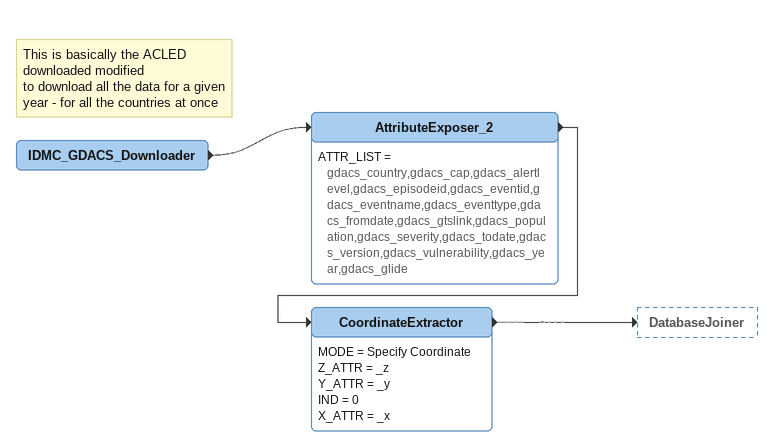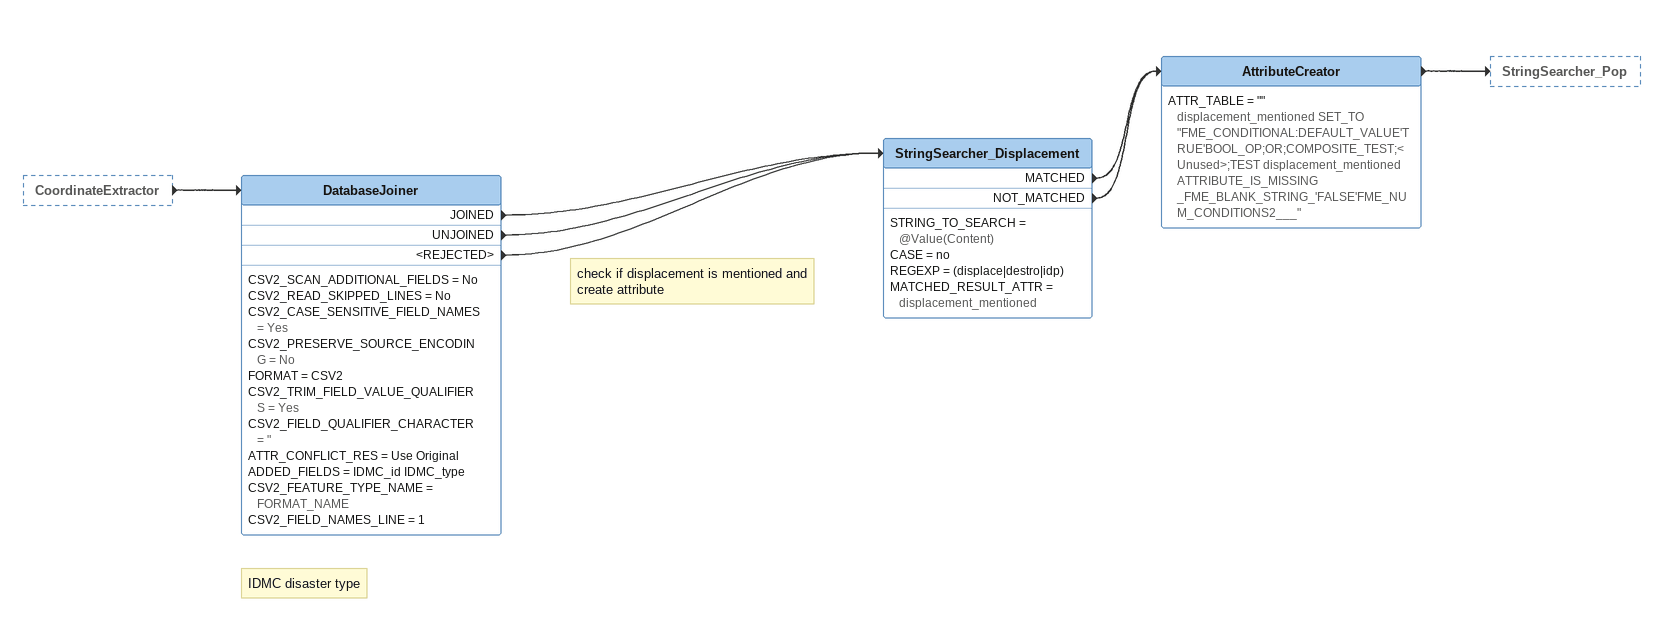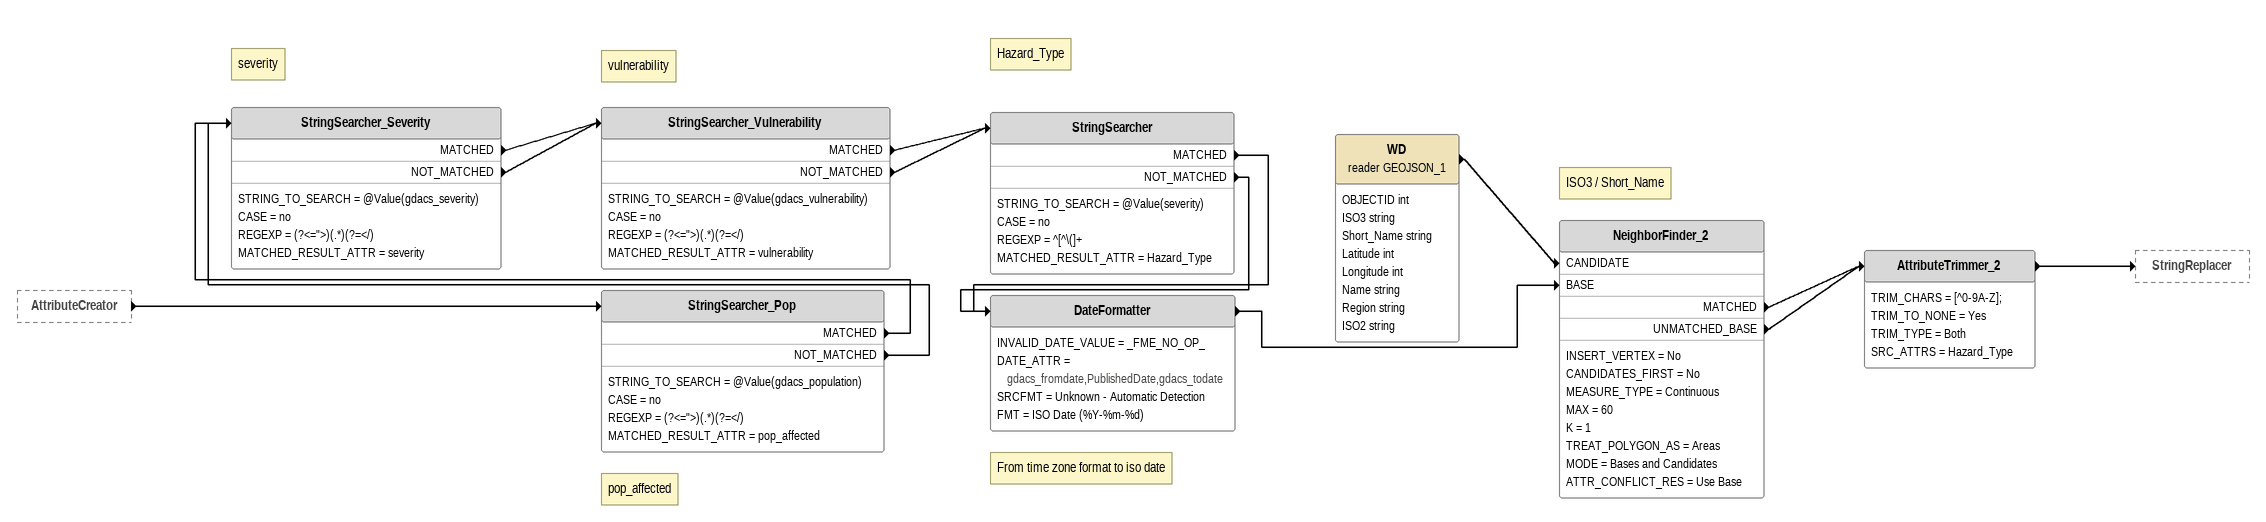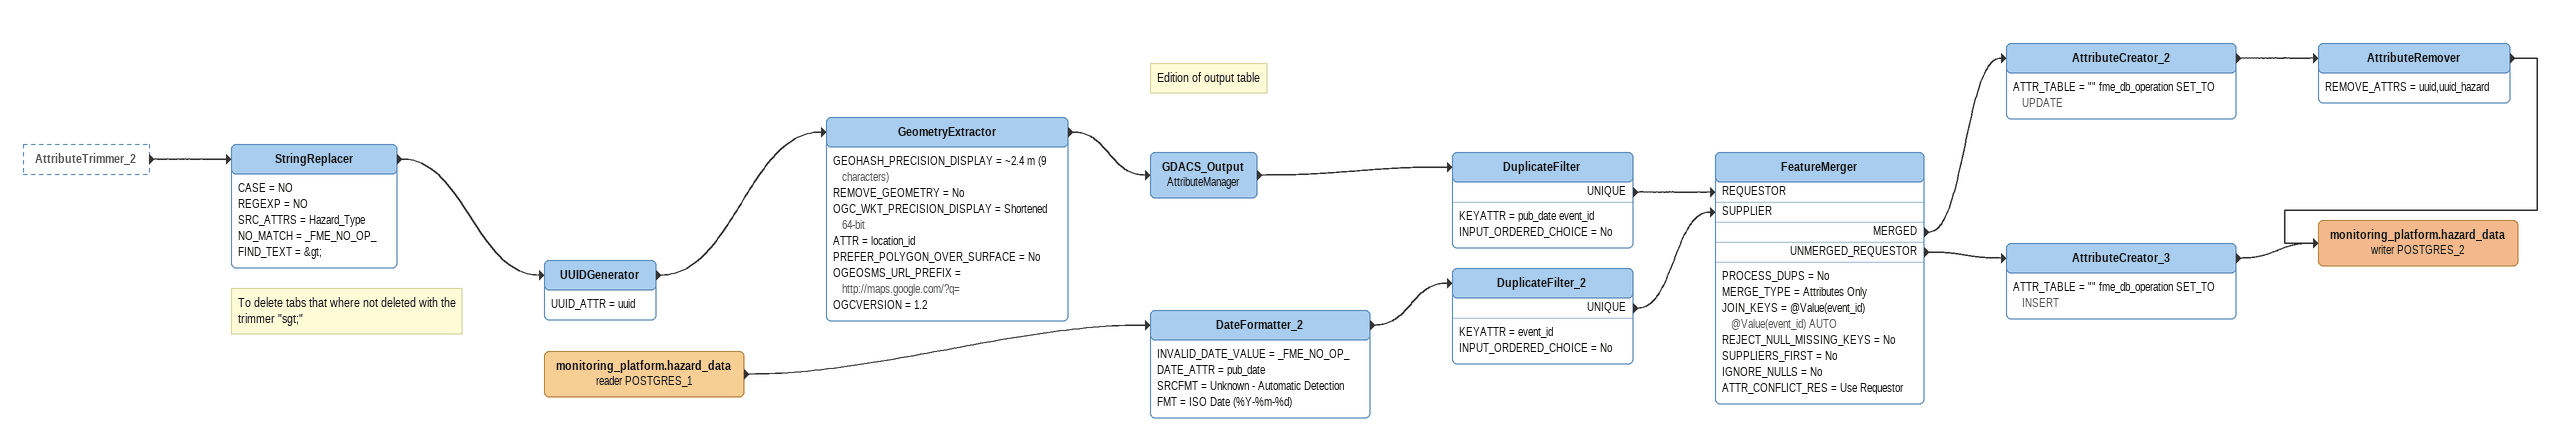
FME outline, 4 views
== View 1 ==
Note: This is basically the ACLED downloaded modified / to download all the data for a given year - for all the countries at once
IDMC_GDACS_Downloader
    -> AttributeExposer_2
AttributeExposer_2
    ATTR_LIST = gdacs_country,gdacs_cap,gdacs_alertlevel,gdacs_episodeid,gdacs_eventid,gdacs_eventname,gdacs_eventtype,gdacs_fromdate,gdacs_gtslink,gdacs_population,gdacs_severity,gdacs_todate,gdacs_version,gdacs_vulnerability,gdacs_year,gdacs_glide
    -> CoordinateExtractor
CoordinateExtractor
    MODE = Specify Coordinate
    Z_ATTR = _z
    Y_ATTR = _y
    IND = 0
    X_ATTR = _x
    -> DatabaseJoiner

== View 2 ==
CoordinateExtractor [outside]
    -> DatabaseJoiner
Note: IDMC disaster type
DatabaseJoiner
    CSV2_SCAN_ADDITIONAL_FIELDS = No
    CSV2_READ_SKIPPED_LINES = No
    CSV2_CASE_SENSITIVE_FIELD_NAMES = Yes
    CSV2_PRESERVE_SOURCE_ENCODING = No
    FORMAT = CSV2
    CSV2_TRIM_FIELD_VALUE_QUALIFIERS = Yes
    CSV2_FIELD_QUALIFIER_CHARACTER = "
    ATTR_CONFLICT_RES = Use Original
    ADDED_FIELDS = IDMC_id IDMC_type
    CSV2_FEATURE_TYPE_NAME = FORMAT_NAME
    CSV2_FIELD_NAMES_LINE = 1
    JOINED -> StringSearcher_Displacement
    UNJOINED -> StringSearcher_Displacement
    <REJECTED> -> StringSearcher_Displacement
Note: check if displacement is mentioned and create attribute
StringSearcher_Displacement
    STRING_TO_SEARCH = @Value(Content)
    CASE = no
    REGEXP = (displace|destro|idp)
    MATCHED_RESULT_ATTR = displacement_mentioned
    MATCHED -> AttributeCreator
    NOT_MATCHED -> AttributeCreator
AttributeCreator
    ATTR_TABLE = "" displacement_mentioned SET_TO "FME_CONDITIONAL:DEFAULT_VALUE'TRUE'BOOL_OP;OR;COMPOSITE_TEST;<Unused>;TEST displacement_mentioned ATTRIBUTE_IS_MISSING _FME_BLANK_STRING_'FALSE'FME_NUM_CONDITIONS2___"
    -> StringSearcher_Pop

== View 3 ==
AttributeCreator [outside]
    -> StringSearcher_Pop
Note: pop_affected
StringSearcher_Pop
    STRING_TO_SEARCH = @Value(gdacs_population)
    CASE = no
    REGEXP = (?<=">)(.*)(?=</)
    MATCHED_RESULT_ATTR = pop_affected
    MATCHED -> StringSearcher_Severity
    NOT_MATCHED -> StringSearcher_Severity
Note: severity
StringSearcher_Severity
    STRING_TO_SEARCH = @Value(gdacs_severity)
    CASE = no
    REGEXP = (?<=">)(.*)(?=</)
    MATCHED_RESULT_ATTR = severity
    MATCHED -> StringSearcher_Vulnerability
    NOT_MATCHED -> StringSearcher_Vulnerability
Note: vulnerability
StringSearcher_Vulnerability
    STRING_TO_SEARCH = @Value(gdacs_vulnerability)
    CASE = no
    REGEXP = (?<=">)(.*)(?=</)
    MATCHED_RESULT_ATTR = vulnerability
    MATCHED -> StringSearcher
    NOT_MATCHED -> StringSearcher
Note: Hazard_Type
StringSearcher
    STRING_TO_SEARCH = @Value(severity)
    CASE = no
    REGEXP = ^[^\(]+
    MATCHED_RESULT_ATTR = Hazard_Type
    MATCHED -> DateFormatter
    NOT_MATCHED -> DateFormatter
Note: From time zone format to iso date
DateFormatter
    INVALID_DATE_VALUE = _FME_NO_OP_
    DATE_ATTR = gdacs_fromdate,PublishedDate,gdacs_todate
    SRCFMT = Unknown - Automatic Detection
    FMT = ISO Date (%Y-%m-%d)
    -> NeighborFinder_2 [BASE]
WD (reader GEOJSON_1)
    attributes: OBJECTID int, ISO3 string, Short_Name string, Latitude int, Longitude int, Name string, Region string, ISO2 string
    -> NeighborFinder_2 [CANDIDATE]
Note: ISO3 / Short_Name
NeighborFinder_2
    INSERT_VERTEX = No
    CANDIDATES_FIRST = No
    MEASURE_TYPE = Continuous
    MAX = 60
    K = 1
    TREAT_POLYGON_AS = Areas
    MODE = Bases and Candidates
    ATTR_CONFLICT_RES = Use Base
    MATCHED -> AttributeTrimmer_2
    UNMATCHED_BASE -> AttributeTrimmer_2
AttributeTrimmer_2
    TRIM_CHARS = [^0-9A-Z];
    TRIM_TO_NONE = Yes
    TRIM_TYPE = Both
    SRC_ATTRS = Hazard_Type
    -> StringReplacer

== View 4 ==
AttributeTrimmer_2 [outside]
    -> StringReplacer
Note: To delete tabs that where not deleted with the trimmer "sgt;"
StringReplacer
    CASE = NO
    REGEXP = NO
    SRC_ATTRS = Hazard_Type
    NO_MATCH = _FME_NO_OP_
    FIND_TEXT = &gt;
    -> UUIDGenerator
UUIDGenerator
    UUID_ATTR = uuid
    -> GeometryExtractor
GeometryExtractor
    GEOHASH_PRECISION_DISPLAY = ~2.4 m (9 characters)
    REMOVE_GEOMETRY = No
    OGC_WKT_PRECISION_DISPLAY = Shortened 64-bit
    ATTR = location_id
    PREFER_POLYGON_OVER_SURFACE = No
    OGEOSMS_URL_PREFIX = http://maps.google.com/?q=
    OGCVERSION = 1.2
    -> GDACS_Output
Note: Edition of output table
GDACS_Output: AttributeManager
    -> DuplicateFilter
DuplicateFilter
    KEYATTR = pub_date event_id
    INPUT_ORDERED_CHOICE = No
    UNIQUE -> FeatureMerger [REQUESTOR]
monitoring_platform.hazard_data (reader POSTGRES_1)
    -> DateFormatter_2
DateFormatter_2
    INVALID_DATE_VALUE = _FME_NO_OP_
    DATE_ATTR = pub_date
    SRCFMT = Unknown - Automatic Detection
    FMT = ISO Date (%Y-%m-%d)
    -> DuplicateFilter_2
DuplicateFilter_2
    KEYATTR = event_id
    INPUT_ORDERED_CHOICE = No
    UNIQUE -> FeatureMerger [SUPPLIER]
FeatureMerger
    PROCESS_DUPS = No
    MERGE_TYPE = Attributes Only
    JOIN_KEYS = @Value(event_id) @Value(event_id) AUTO
    REJECT_NULL_MISSING_KEYS = No
    SUPPLIERS_FIRST = No
    IGNORE_NULLS = No
    ATTR_CONFLICT_RES = Use Requestor
    MERGED -> AttributeCreator_2
    UNMERGED_REQUESTOR -> AttributeCreator_3
AttributeCreator_2
    ATTR_TABLE = "" fme_db_operation SET_TO UPDATE
    -> AttributeRemover
AttributeRemover
    REMOVE_ATTRS = uuid,uuid_hazard
    -> monitoring_platform.hazard_data (writer POSTGRES_2)
AttributeCreator_3
    ATTR_TABLE = "" fme_db_operation SET_TO INSERT
    -> monitoring_platform.hazard_data (writer POSTGRES_2)
monitoring_platform.hazard_data (writer POSTGRES_2)
